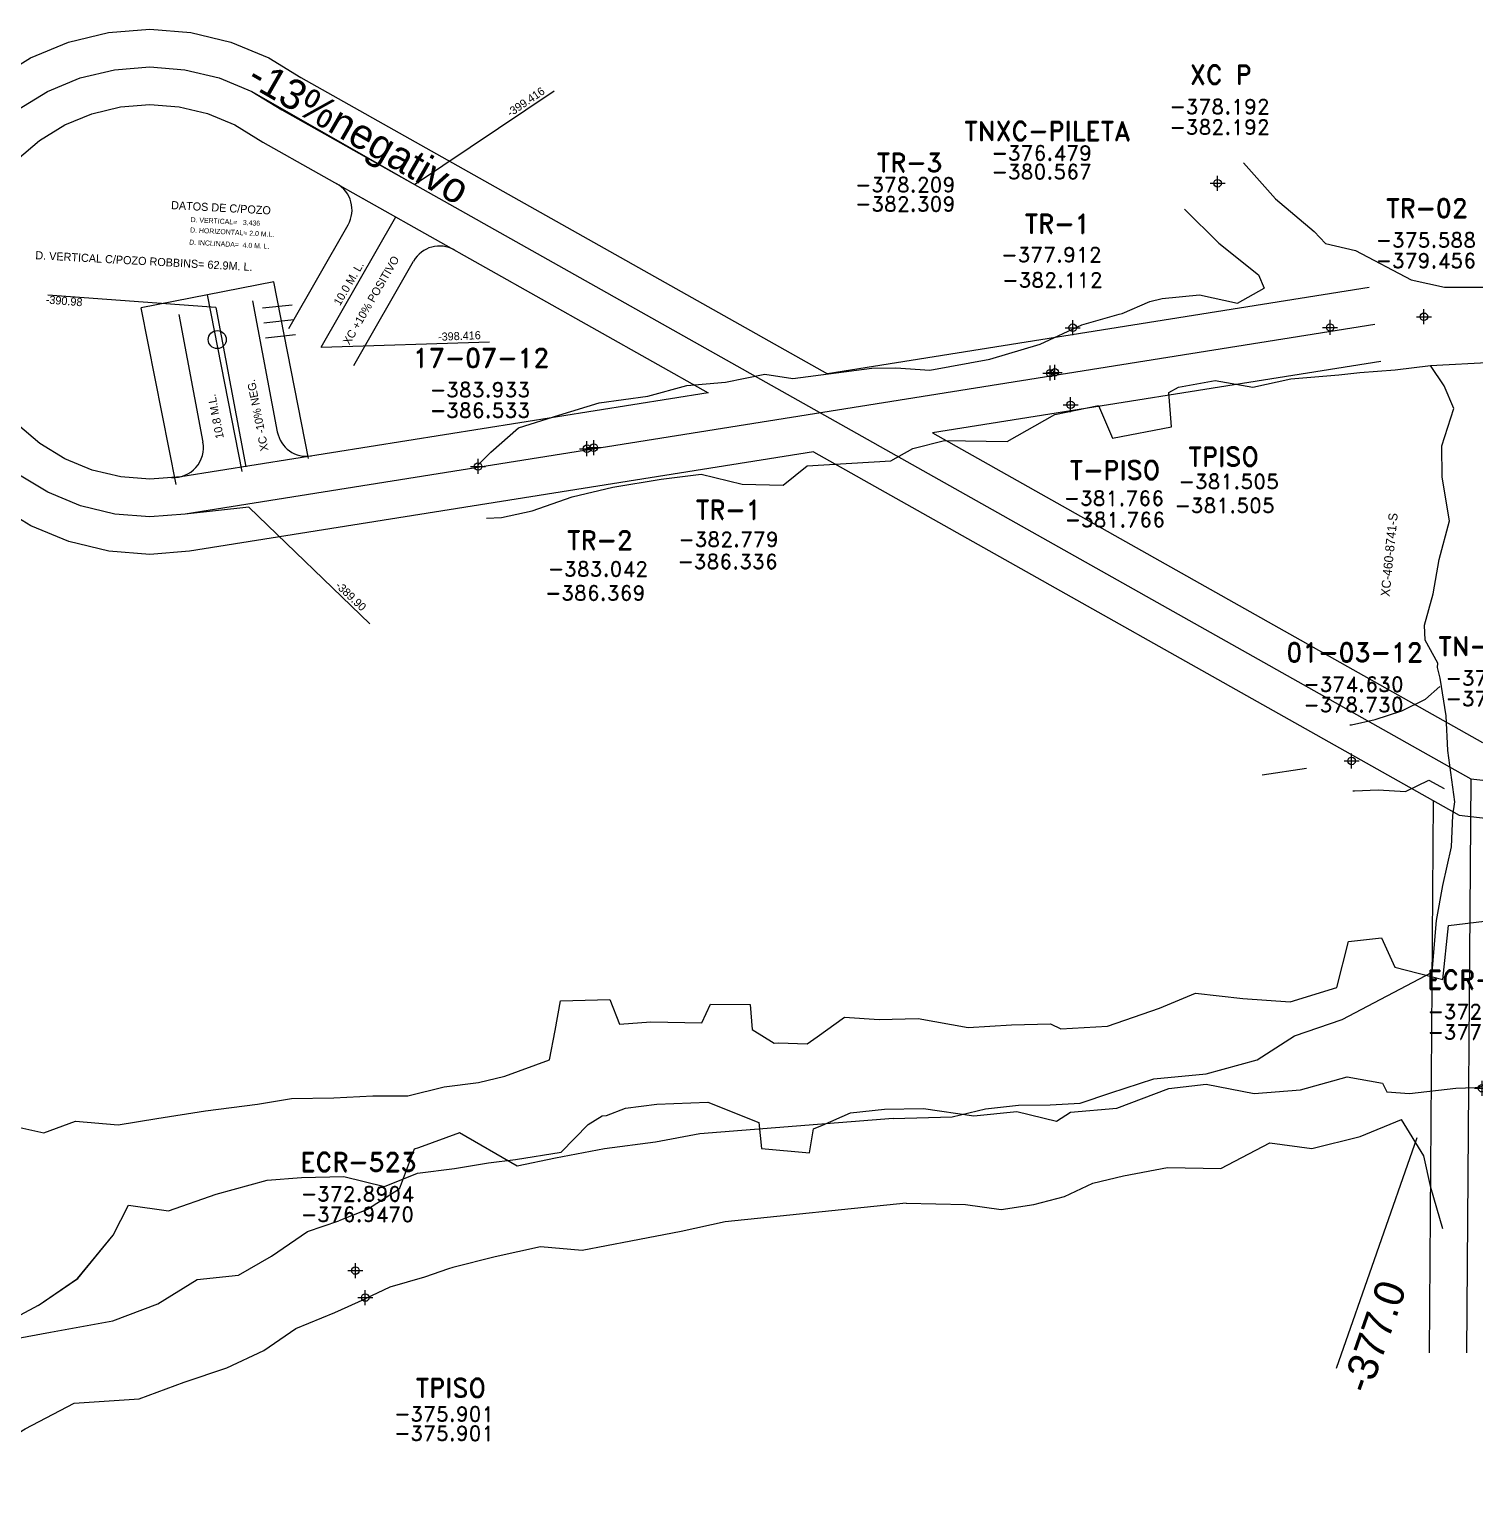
# Model space of a CAD drawing. Extents: x 0 to 99091, y -1812 to 13278.
# Drawn here: x 9779.9 to 9876.4, y 10113.8 to 10211.4 of the extents above; entities that cross this region are included whole.
import ezdxf
from ezdxf.enums import TextEntityAlignment as Align

# ---------------------------------------------------------------- set-up
doc = ezdxf.new("R2010")
doc.units = 0
doc.header["$MEASUREMENT"] = 0
doc.header["$PDMODE"] = 34
doc.header["$PDSIZE"] = 0.5
for name, color, linetype in [('abajo', 7, 'Continuous'), ('arriba', 7, 'Continuous'), ('F-440-8648-EW-SCR', 1, 'Continuous'), ('F-460-8733-W-FIC', 160, 'Continuous'), ('F-460-8733-W-SCR', 160, 'Continuous'), ('MARGEN', 7, 'Continuous'), ('proy82- 480', 7, 'Continuous'), ('R-165-7766-NW-FIC', 4, 'Continuous'), ('R-165-7766-NW-SA', 3, 'Continuous'), ('XC-460-8741-S-SCR', 1, 'Continuous')]:
    doc.layers.add(name, color=color, linetype=linetype)
doc.styles.add('ROMAND', font='ROMAND.SHX')
doc.styles.add('ROMANS', font='ROMANS.SHX', dxfattribs={"width": 2.5})

# ---------------------------------------------------------------- blocks, each defined once
blk = doc.blocks.new('F2')
at = {"lineweight": 0}
blk.add_point((0, 0), dxfattribs=at)
at = {"lineweight": 0, "style": 'ROMAND'}
for tag, height, p in [('NOMBRE', 1.25, (0.201, 6.617)), ('CIELO', 1, (0.136, 4.616)), ('PISO', 1, (0.136, 3.247))]:
    blk.add_attdef(tag, text='', height=height, dxfattribs=at).set_placement(p, align=Align.CENTER)
at = {"lineweight": 0, "style": 'ROMANS', "flags": 1}
for tag, p in [('MINA', (-0.074, -3.255)), ('LOCALIZACION', (-0.074, -4.928)), ('ESTRUCTURA', (-0.074, -6.618)), ('NIVEL', (-0.074, -8.29)), ('OBRA', (-0.074, -10.121)), ('FECHA', (-0.074, -11.793)), ('ATRAS', (-0.074, -13.483)), ('TOPOGRAFO', (2.675, -15.297))]:
    blk.add_attdef(tag, text='', height=1.25, dxfattribs=at).set_placement(p, align=Align.CENTER)

msp = doc.modelspace()

# ---------------------------------------------------------------- linework, layer by layer
at = {"color": 0, "linetype": 'Continuous', "lineweight": 0, "ltscale": 5, "flags": 128}
for points in [[(9779.153, 10206.07), (9781.159, 10207.3), (9783.333, 10208.2), (9785.621, 10208.75), (9787.968, 10208.94), (9790.314, 10208.75), (9792.604, 10208.21), (9794.778, 10207.31), (9805.62778, 10201.10537)], [(9805.62778, 10201.10537), (9814.95393, 10207.34506)], [(9792.37254, 10192.88427), (9781.18311, 10193.72553)], [(9799.41437, 10190.25933), (9810.62982, 10190.61242)], [(9794.57212, 10179.58323), (9790.336, 10179.12), (9787.989, 10178.94), (9785.643, 10179.12), (9783.354, 10179.67), (9781.178, 10180.57), (9779.17, 10181.79)], [(9794.57212, 10179.58323), (9802.6625, 10171.80784)]]:
    msp.add_lwpolyline(points, dxfattribs=at)
at = {"color": 3, "linetype": 'Continuous', "lineweight": 0, "ltscale": 5, "flags": 128}
for points in [[(9802.20628, 10200.16219), (9802.21595, 10200.17907)], [(9797.24511, 10191.50204), (9801.20434, 10198.41322)], [(9801.58363, 10189.01663), (9805.57768, 10195.98859)], [(9794.82902, 10193.34872), (9796.48366, 10184.59729)], [(9795.48547, 10192.86839), (9797.47393, 10193.08299)], [(9789.91606, 10192.41983), (9791.52233, 10183.92423)], [(9795.70007, 10190.87993), (9797.68853, 10191.09453)]]:
    msp.add_lwpolyline(points, dxfattribs=at)
at = {"color": 1, "linetype": 'Continuous', "lineweight": 0, "ltscale": 5, "flags": 128}
for points in [[(9799.41437, 10190.25933), (9804.38521, 10198.93636)], [(9792.37254, 10192.88427), (9794.38153, 10182.25869)], [(9795.59277, 10191.87416), (9797.58123, 10192.08876)]]:
    msp.add_lwpolyline(points, dxfattribs=at)
at = {"color": 5, "linetype": 'Continuous', "lineweight": 0, "ltscale": 5, "flags": 128}
for points in [[(9796.24144, 10194.59961), (9787.41057, 10192.86302)], [(9798.55689, 10182.82512), (9796.24144, 10194.59961)], [(9789.72603, 10181.08852), (9787.41057, 10192.86302)]]:
    msp.add_lwpolyline(points, dxfattribs=at)
at = {"color": 1, "linetype": 'Continuous', "lineweight": 0, "ltscale": 5, "elevation": -319.8, "flags": 128}
msp.add_lwpolyline([(9794.14146, 10181.95682), (9791.826, 10193.73131)], dxfattribs=at)
at = {"color": 2, "linetype": 'Continuous', "lineweight": 0, "elevation": -375.26632, "flags": 128}
msp.add_lwpolyline([(9873.41303, 10189.0248), (9877.57289, 10189.25163), (9884.83405, 10188.08652)], dxfattribs=at)
at = {"color": 4, "linetype": 'Continuous', "lineweight": 0, "flags": 128}
msp.add_lwpolyline([(9867.14313, 10122.16853), (9872.51881, 10137.54256)], dxfattribs=at)
at = {"color": 0, "linetype": 'Continuous', "lineweight": 0, "ltscale": 5}
msp.add_circle((9792.47711, 10190.75528), 0.6, dxfattribs=at)
at = {"color": 3, "linetype": 'Continuous', "lineweight": 0, "ltscale": 5}
for centre, start, end in [((9799.46894, 10199.40739), 330.1927545, 60.6387139), ((9807.31308, 10194.99442), 60.6387139, 150.1927545), ((9798.44884, 10184.96885), 190.7065779, 279.0495109), ((9789.55715, 10183.55267), 266.1249425, 10.7065779)]:
    msp.add_arc(centre, 2, start, end, dxfattribs=at)
at = {"layer": 'abajo', "color": 5, "linetype": 'Continuous', "lineweight": 0}
for points in [[(9868.04144, 10165.05229, -378.73022), (9868.1413, 10165.05663, -378.72713), (9869.726, 10165.42581, -378.67773), (9871.50173, 10166.00348, -378.62215), (9873.06905, 10166.77228, -378.27275), (9874.03288, 10167.61494, -378.04187)], [(9868.23255, 10160.65644, -378.73022), (9868.33241, 10160.66078, -378.72713), (9869.93014, 10160.73024, -378.67773), (9871.73627, 10160.60857, -378.62215), (9873.30359, 10161.37737, -378.27275), (9874.32823, 10160.82135, -378.04187)]]:
    msp.add_polyline3d(points, dxfattribs=at)
at = {"layer": 'arriba', "color": 5, "linetype": 'Continuous', "lineweight": 0}
for points in [[(9868.04144, 10165.05229, -374.63022), (9868.1413, 10165.05663, -374.62713), (9869.726, 10165.42581, -374.57773), (9871.50173, 10166.00348, -374.12215), (9873.06905, 10166.77228, -373.67275), (9874.03288, 10167.61494, -374.04187)], [(9868.23255, 10160.65644, -374.63022), (9868.33241, 10160.66078, -374.62713), (9869.93014, 10160.73024, -374.57773), (9871.73627, 10160.60857, -374.12215), (9873.30359, 10161.37737, -373.67275), (9874.32823, 10160.82135, -374.04187)]]:
    msp.add_polyline3d(points, dxfattribs=at)
at = {"layer": 'F-440-8648-EW-SCR', "color": 1, "linetype": 'Continuous', "lineweight": 0, "flags": 128}
for points, elevation in [([(9825.37689, 10146.4404), (9828.02606, 10146.40724)], -360.4629), ([(9825.37696, 10146.44016), (9828.02618, 10146.40714)], -365.28369), ([(9780.53154, 10126.34336), (9783.16416, 10128.13109), (9785.52935, 10131.02634)], -359.00419), ([(9780.53154, 10126.34336), (9783.16363, 10128.12917), (9785.52935, 10131.02634)], -363.30419)]:
    msp.add_lwpolyline(points, dxfattribs=dict(at, elevation=elevation))
at = {"layer": 'F-440-8648-EW-SCR', "color": 1, "linetype": 'Continuous', "lineweight": 0}
for points in [[(9848.06977, 10145.11475, -365.6096), (9848.75478, 10144.79923, -365.50922), (9851.8568, 10144.96021, -365.54876), (9855.33938, 10146.17244, -365.49468), (9857.74109, 10147.15773, -365.52657), (9860.90112, 10146.82209, -365.56611), (9864.04954, 10146.58577, -365.70565), (9867.15806, 10147.55295, -365.84647), (9867.93459, 10150.61342, -365.7758), (9870.15415, 10150.84715, -365.77835), (9871.02631, 10148.91091, -365.79749), (9874.24435, 10148.07864, -365.73703), (9874.6162, 10151.67924, -365.85361), (9877.01737, 10151.97143, -365.85744), (9877.87266, 10148.90518, -365.88422), (9880.58251, 10148.11423, -366.01738), (9880.96081, 10148.14387, -366.14626)], [(9848.06977, 10145.11475, -360.4096), (9848.75478, 10144.79923, -360.50922), (9851.8568, 10144.96021, -360.24876), (9855.33938, 10146.17244, -360.19468), (9857.74109, 10147.15773, -360.32657), (9860.90112, 10146.82209, -360.46611), (9864.04954, 10146.58577, -360.10565), (9867.15806, 10147.55295, -360.44647), (9867.93459, 10150.61342, -360.1758), (9870.15415, 10150.84692, -360.17835), (9871.02631, 10148.91091, -360.69749), (9874.24435, 10148.07864, -361.13703), (9874.61643, 10151.67981, -361.15361), (9877.01737, 10151.97131, -361.15744), (9877.87266, 10148.90518, -361.18422), (9880.58251, 10148.11423, -361.51738), (9880.96081, 10148.14387, -361.64626)], [(9815.0245, 10144.68019, -361.35037), (9815.0245, 10144.68019, -361.35037), (9815.37815, 10146.65901, -360.94893), (9818.66486, 10146.74663, -360.94877), (9819.30588, 10145.09224, -360.34808), (9821.40033, 10145.24477, -361.34696), (9824.81314, 10145.19251, -360.64515), (9825.37689, 10146.4404, -360.4629)], [(9815.0245, 10144.68019, -365.25037), (9815.0245, 10144.68019, -365.25037), (9815.37826, 10146.65901, -365.24893), (9818.6652, 10146.74663, -365.24877), (9819.30588, 10145.09224, -365.34808), (9821.40033, 10145.24477, -365.34696), (9824.81314, 10145.19251, -365.34515), (9825.37696, 10146.44016, -365.28369)], [(9828.02606, 10146.40724, -360.453), (9828.15527, 10144.73405, -360.34339), (9829.6242, 10143.83837, -360.54264), (9829.92341, 10143.86016, -360.54248), (9831.83292, 10143.79869, -360.94147)], [(9828.02618, 10146.40714, -365.28035), (9828.15527, 10144.73405, -365.24339), (9829.6242, 10143.83837, -365.34264), (9829.92341, 10143.86016, -365.34248), (9831.83292, 10143.79869, -365.34147)], [(9831.83292, 10143.79869, -365.34147), (9832.49337, 10144.25455, -365.33314), (9834.31589, 10145.5692, -365.34245), (9836.62997, 10145.41131, -365.35372), (9839.23116, 10145.4715, -365.36647), (9842.5741, 10144.8761, -365.38264), (9845.46857, 10145.05456, -365.39685), (9848.06977, 10145.11475, -365.6096)], [(9831.83292, 10143.79869, -360.94147), (9832.49337, 10144.25455, -360.43314), (9834.31589, 10145.5692, -360.74245), (9836.62997, 10145.41131, -360.25372), (9839.23116, 10145.4715, -360.76647), (9842.5741, 10144.8761, -360.28264), (9845.46857, 10145.05456, -360.89685), (9848.06977, 10145.11475, -360.4096)], [(9777.68529, 10138.55396, -364.83885), (9780.8984, 10137.85117, -364.88373), (9783.01814, 10138.62296, -364.91558), (9785.87098, 10138.37863, -364.85611), (9788.43767, 10138.80371, -364.89375), (9791.69876, 10139.31652, -364.94152), (9795.17079, 10139.75519, -364.99219), (9797.43988, 10140.14267, -365.02548), (9800.25511, 10140.19597, -365.06601), (9800.25511, 10140.19597, -365.06601), (9802.8594, 10140.32342, -365.10365), (9805.17862, 10140.31405, -365.23695), (9807.62104, 10140.92502, -365.27314), (9809.90266, 10141.21329, -365.30643), (9811.66321, 10141.63732, -365.33249), (9814.6507, 10142.72033, -365.37736), (9815.0245, 10144.68019, -365.25037), (9815.0245, 10144.68019, -365.25037)], [(9777.68529, 10138.55396, -359.73885), (9780.8984, 10137.85117, -360.08373), (9783.01814, 10138.62296, -360.41558), (9785.87098, 10138.37863, -360.35611), (9788.43767, 10138.80371, -360.69375), (9791.69876, 10139.31652, -360.04152), (9795.17079, 10139.75519, -360.49219), (9797.43988, 10140.14267, -359.92548), (9800.25511, 10140.19597, -359.86601), (9800.25511, 10140.19597, -359.86601), (9802.8594, 10140.32342, -360.90365), (9805.17862, 10140.31405, -360.93695), (9807.62104, 10140.92502, -361.57314), (9809.90266, 10141.21329, -361.90643), (9811.66321, 10141.63732, -361.23249), (9814.6507, 10142.72033, -361.17736), (9815.0245, 10144.68019, -361.35037), (9815.0245, 10144.68019, -361.35037)], [(9848.46978, 10138.62707, -365.6096), (9849.40449, 10139.23704, -365.50922), (9852.49491, 10139.49735, -365.54876), (9855.96589, 10140.8089, -365.49468), (9858.4488, 10141.09893, -365.52657), (9861.64364, 10140.46531, -365.56611), (9864.73405, 10140.72562, -365.70565), (9867.85418, 10141.59347, -365.84647), (9870.21967, 10141.16502, -365.7758), (9870.48792, 10140.59227, -365.77835), (9872.01247, 10140.46831, -365.79749), (9875.09129, 10140.82794, -365.73703), (9876.394, 10140.87943, -365.85361), (9876.69195, 10140.91423, -365.85744), (9878.71959, 10141.65447, -365.88422), (9881.30183, 10141.9561, -366.01738), (9881.30183, 10141.9561, -366.01738)], [(9848.46978, 10138.62707, -360.4096), (9849.40449, 10139.23704, -360.50922), (9852.49491, 10139.49735, -360.24876), (9855.96589, 10140.8089, -360.19468), (9858.4488, 10141.09893, -360.32657), (9861.64364, 10140.46531, -360.46611), (9864.73405, 10140.72562, -360.10565), (9867.85418, 10141.59347, -360.44647), (9870.21967, 10141.16502, -360.1758), (9870.48792, 10140.59227, -360.17835), (9872.01247, 10140.46831, -360.69749), (9875.09129, 10140.82794, -361.13703), (9876.394, 10140.87943, -361.15361), (9876.69195, 10140.91423, -361.15744), (9878.71959, 10141.65447, -361.18422), (9881.30183, 10141.9561, -361.51738), (9881.30183, 10141.9561, -361.51738)], [(9817.21131, 10138.40728, -365.40632), (9818.1459, 10138.99188, -365.24893), (9818.4451, 10139.01367, -365.24877), (9819.71262, 10139.50703, -365.34808), (9821.79981, 10139.7593, -365.34696), (9825.19809, 10139.90651, -365.34515), (9828.60558, 10138.55042, -365.24339), (9828.77441, 10136.79839, -365.34264), (9831.98243, 10136.51568, -365.34248), (9832.24692, 10138.11375, -365.34147)], [(9817.21131, 10138.40728, -361.20632), (9818.1459, 10138.99188, -360.94893), (9818.4451, 10139.01367, -360.94877), (9819.71262, 10139.50703, -360.34808), (9821.79981, 10139.7593, -361.34696), (9825.19809, 10139.90651, -360.64515), (9828.60558, 10138.55042, -360.34339), (9828.77452, 10136.79839, -360.54264), (9831.98221, 10136.51557, -360.54248), (9832.24692, 10138.11375, -360.94147)], [(9832.24692, 10138.11375, -365.34147), (9832.85646, 10138.36573, -365.33314), (9834.70975, 10139.18133, -365.34245), (9836.99921, 10139.42268, -365.35372), (9839.60041, 10139.48287, -365.36647), (9842.93719, 10138.98728, -365.38264), (9845.82551, 10139.26555, -365.39685), (9848.46978, 10138.62707, -365.6096)], [(9832.24692, 10138.11375, -360.94147), (9832.85646, 10138.36573, -360.43314), (9834.70975, 10139.18133, -360.74245), (9836.99921, 10139.42268, -360.25372), (9839.60041, 10139.48287, -360.76647), (9842.93719, 10138.98728, -360.28264), (9845.82551, 10139.26555, -360.89685), (9848.46978, 10138.62707, -360.4096)], [(9785.52935, 10131.02634, -359.00419), (9786.54785, 10133.02122, -360.35611), (9789.21482, 10132.65261, -360.69375), (9792.4007, 10133.76069, -360.04152), (9795.81006, 10134.69542, -360.49219), (9798.10422, 10134.88447, -359.92548), (9800.91945, 10134.93778, -359.86601), (9800.91945, 10134.93778, -359.86601), (9803.62402, 10134.27153, -360.90365), (9805.83043, 10135.15507, -360.93695), (9808.31045, 10135.4684, -361.57314), (9810.57954, 10135.85588, -361.90643), (9812.36515, 10136.08148, -361.23249), (9815.42785, 10136.56923, -361.17736), (9817.21131, 10138.40728, -361.20632), (9817.21131, 10138.40728, -361.20632)], [(9785.52935, 10131.02634, -363.30419), (9786.54785, 10133.02122, -364.85611), (9789.21482, 10132.65261, -364.89375), (9792.4007, 10133.76069, -364.94152), (9795.81006, 10134.69542, -364.99219), (9798.10422, 10134.88447, -365.02548), (9800.91945, 10134.93778, -365.06601), (9800.91945, 10134.93778, -365.06601), (9803.62402, 10134.27153, -365.10365), (9805.83043, 10135.15507, -365.23695), (9808.31045, 10135.4684, -365.27314), (9810.57954, 10135.85588, -365.30643), (9812.36515, 10136.08148, -365.33249), (9815.42785, 10136.56923, -365.37736), (9817.21131, 10138.40728, -365.40632), (9817.21131, 10138.40728, -365.40632)], [(9780.53154, 10126.34336, -359.00419), (9778.42003, 10125.20323, -358.95135), (9776.09097, 10125.14138, -359.1985), (9774.23444, 10123.74665, -359.13286), (9772.0064, 10122.17495, -359.09281), (9771.57874, 10120.76247, -359.1376), (9771.94367, 10118.26919, -359.36556), (9769.19112, 10117.87696, -358.82124)], [(9780.53154, 10126.34336, -363.30419), (9778.42003, 10125.20323, -363.45135), (9776.09097, 10125.14138, -363.4985), (9774.23444, 10123.74665, -363.53286), (9772.0064, 10122.17495, -363.49281), (9771.57874, 10120.76247, -363.5376), (9771.94367, 10118.26922, -363.66556), (9769.19112, 10117.87697, -363.52124)]]:
    msp.add_polyline3d(points, dxfattribs=at)
at = {"layer": 'F-460-8733-W-SCR', "color": 160, "linetype": 'Continuous', "lineweight": 0}
for points in [[(9850.0513, 10139.83823, -372.5412), (9852.0771, 10140.51134, -372.33152), (9854.96649, 10141.46074, -372.43978), (9858.45629, 10141.79412, -372.04942), (9861.85506, 10142.72056, -371.35906), (9864.34171, 10144.31634, -371.46649), (9867.51245, 10145.41011, -371.87558), (9873.51856, 10148.56577, -372.48846)], [(9850.0513, 10139.83823, -376.9412), (9852.0771, 10140.51134, -376.83152), (9854.96649, 10141.46074, -376.73978), (9858.45629, 10141.79412, -376.84942), (9861.85506, 10142.72056, -376.95906), (9864.34171, 10144.31634, -377.06649), (9867.51245, 10145.41011, -377.07558), (9873.51856, 10148.56577, -377.45676)], [(9837.56259, 10138.80244, -372.80242), (9841.49283, 10138.90902, -372.04572), (9843.73444, 10139.46085, -372.07125), (9845.92346, 10139.70085, -372.09568), (9848.04448, 10139.72784, -372.21899), (9850.0513, 10139.83823, -372.5412)], [(9837.56259, 10138.80244, -376.20242), (9841.49283, 10138.90902, -376.74572), (9843.73444, 10139.46085, -376.87125), (9845.92346, 10139.70085, -376.89568), (9848.04448, 10139.72784, -376.91899), (9850.0513, 10139.83823, -376.9412)], [(9837.56259, 10138.80244, -372.80242), (9824.67091, 10137.77835, -371.80721), (9821.70502, 10137.23687, -371.92479), (9818.29943, 10136.77695, -371.94472), (9815.04525, 10136.15249, -372.16407), (9812.49141, 10135.62554, -371.87931), (9808.62729, 10137.84326, -371.29748), (9805.8958, 10136.84894, -370.71447), (9805.60751, 10136.76596, -370.71623), (9804.61004, 10134.08549, -370.6262), (9802.49733, 10132.74897, -371.94026), (9800.57716, 10131.98452, -372.7514)], [(9837.56259, 10138.80244, -376.20242), (9824.67091, 10137.77835, -376.70721), (9821.70502, 10137.23687, -376.72479), (9818.29943, 10136.77695, -376.74472), (9815.04525, 10136.15249, -376.76407), (9812.49141, 10135.62554, -376.77931), (9808.62729, 10137.84326, -376.59748), (9805.8958, 10136.84894, -376.61447), (9805.60751, 10136.76596, -376.61623), (9804.61004, 10134.08549, -376.6262), (9802.49733, 10132.74897, -376.64026), (9800.57716, 10131.98452, -376.6514)], [(9850.88298, 10134.50266, -372.5412), (9852.92681, 10134.97618, -372.33152), (9855.87688, 10135.53022, -372.43978), (9859.42739, 10135.46823, -372.04942), (9862.70477, 10137.1854, -371.35906), (9865.49488, 10136.80434, -371.46649), (9868.71114, 10137.60158, -371.87558), (9871.47134, 10138.7335, -372.18357)], [(9850.88298, 10134.50266, -376.9412), (9852.92681, 10134.97618, -376.83152), (9855.87688, 10135.53022, -376.73978), (9859.42739, 10135.46823, -376.84942), (9862.70477, 10137.1854, -376.95906), (9865.49488, 10136.80434, -377.06649), (9868.71114, 10137.60158, -377.07558), (9871.47134, 10138.7335, -376.98357)], [(9838.44047, 10133.17045, -372.80242), (9842.40151, 10133.07942, -372.04572), (9844.78174, 10132.74198, -372.07125), (9846.95536, 10133.08079, -372.09568), (9848.99937, 10133.60181, -372.21899), (9850.88298, 10134.50266, -372.5412)], [(9838.44047, 10133.17045, -376.20242), (9842.40151, 10133.07942, -376.74572), (9844.78174, 10132.74198, -376.87125), (9846.95536, 10133.08079, -376.89568), (9848.99937, 10133.60181, -376.91899), (9850.88298, 10134.50266, -376.9412)], [(9838.44047, 10133.17045, -372.80242), (9826.35816, 10131.91634, -371.80721), (9823.41993, 10131.27876, -371.92479), (9820.06965, 10130.62664, -371.94472), (9816.81548, 10130.00218, -372.16407), (9814.04036, 10130.24402, -371.87931), (9811.00603, 10129.57878, -371.29748), (9808.19156, 10128.87276, -370.71447), (9807.90327, 10128.78978, -370.71623), (9806.29728, 10128.22347, -370.6262), (9803.99096, 10127.55965, -371.94026), (9802.33361, 10126.77253, -372.7514)], [(9838.44047, 10133.17045, -376.20242), (9826.35816, 10131.91634, -376.70721), (9823.41993, 10131.27876, -376.72479), (9820.06965, 10130.62664, -376.74472), (9816.81548, 10130.00218, -376.76407), (9814.04036, 10130.24402, -376.77931), (9811.00603, 10129.57878, -376.59748), (9808.19156, 10128.87276, -376.61447), (9807.90327, 10128.78978, -376.61623), (9806.29728, 10128.22347, -376.6262), (9803.99096, 10127.55965, -376.64026), (9802.33361, 10126.77253, -376.6514)], [(9781.3437, 10124.55308, -372.78523), (9785.5153, 10125.32576, -372.75794), (9788.51573, 10126.44244, -372.63715), (9791.13503, 10128.06383, -372.31766), (9793.88521, 10128.35749, -372.40012), (9796.09457, 10129.62967, -372.58388), (9798.4924, 10131.28196, -372.76569), (9800.57716, 10131.98452, -372.7514)], [(9781.3437, 10124.55308, -376.78523), (9785.5153, 10125.32576, -376.75794), (9788.51573, 10126.44244, -376.73715), (9791.13503, 10128.06383, -376.81766), (9793.88521, 10128.35749, -376.70012), (9796.09457, 10129.62967, -376.78388), (9798.4924, 10131.28196, -376.66569), (9800.57716, 10131.98452, -376.6514)], [(9782.94048, 10119.8149, -372.78523), (9787.27175, 10120.11377, -372.75794), (9790.27219, 10121.23044, -372.63715), (9793.11503, 10122.18849, -372.31766), (9795.57779, 10123.33502, -372.40012), (9797.72328, 10124.79673, -372.58388), (9800.31273, 10125.88044, -372.76569), (9802.33361, 10126.77253, -372.7514)], [(9782.94048, 10119.8149, -376.78523), (9787.27175, 10120.11377, -376.75794), (9790.27219, 10121.23044, -376.73715), (9793.11503, 10122.18849, -376.81766), (9795.57779, 10123.33502, -376.70012), (9797.72328, 10124.79673, -376.78388), (9800.31273, 10125.88044, -376.66569), (9802.33361, 10126.77253, -376.6514)], [(9762.0944, 10119.5133, -376.12594), (9762.45072, 10119.66602, -376.63747), (9765.83435, 10119.69606, -376.54938), (9768.80177, 10120.00316, -376.56018), (9772.58432, 10120.70466, -376.57433), (9775.31831, 10121.6717, -376.58512), (9777.6188, 10123.86433, -376.99592), (9781.3437, 10124.55308, -376.78523)], [(9762.0944, 10119.5133, -372.42594), (9762.45072, 10119.66602, -372.63747), (9765.83435, 10119.69606, -372.44938), (9768.80177, 10120.00316, -372.46018), (9772.58432, 10120.70466, -372.47433), (9775.31831, 10121.6717, -372.28512), (9777.6188, 10123.86433, -373.79592), (9781.3437, 10124.55308, -372.78523)], [(9763.6526, 10113.7854, -376.60679), (9764.45151, 10114.00944, -376.63747), (9767.66841, 10114.51086, -376.54938), (9770.50244, 10115.19507, -376.56018), (9774.51841, 10115.23664, -376.57433), (9777.11902, 10116.58078, -376.58512), (9779.65294, 10118.11348, -376.99592), (9782.94048, 10119.8149, -376.78523)], [(9763.6526, 10113.7854, -372.60679), (9764.45151, 10114.00944, -372.63747), (9767.66841, 10114.51086, -372.44938), (9770.50244, 10115.19507, -372.46018), (9774.51841, 10115.23664, -372.47433), (9777.11902, 10116.58078, -372.28512), (9779.65294, 10118.11348, -373.79592), (9782.94048, 10119.8149, -372.78523)]]:
    msp.add_polyline3d(points, dxfattribs=at)
at = {"layer": 'MARGEN', "color": 2, "linetype": 'Continuous', "lineweight": 0, "elevation": -373.53788, "flags": 128}
msp.add_lwpolyline([(9865.14068, 10162.15739), (9862.17411, 10161.71076)], dxfattribs=at)
at = {"layer": 'MARGEN', "color": 54, "linetype": 'Continuous', "lineweight": 0}
msp.add_polyline3d([(9831.82658, 10182.32527, -385.16107), (9837.41227, 10182.67001, -383.3371), (9838.86794, 10183.48189, -383.15854), (9840.98856, 10184.02291, -382.81302), (9845.16079, 10183.96737, -382.55546), (9848.3438, 10185.74948, -382.36487), (9851.26319, 10186.35371, -382.23007), (9852.20647, 10184.18642, -382.03991), (9856.13327, 10184.93846, -382.01759), (9855.95447, 10187.22255, -381.7944)], dxfattribs=at)
at = {"layer": 'proy82- 480', "color": 3, "linetype": 'Continuous', "lineweight": 0, "flags": 128}
for points in [[(9777.67803, 10208.09815), (9780.02042, 10209.53441), (9782.55797, 10210.58491), (9785.2256, 10211.22617), (9787.96804, 10211.44818), (9790.70401, 10211.2266), (9793.37399, 10210.597), (9795.91606, 10209.54462), (9798.05226, 10208.23609), (9833.17806, 10188.47498)], [(9779.13833, 10202.76788), (9780.62797, 10204.04185), (9782.29758, 10205.06559), (9784.10803, 10205.81509), (9786.0164, 10206.27383), (9787.96796, 10206.43182), (9789.92399, 10206.2734), (9791.83401, 10205.823), (9793.63994, 10205.07538), (9795.51974, 10203.92391), (9825.23053, 10187.20917), (9790.04332, 10181.60489), (9787.98904, 10181.44734), (9786.03313, 10181.59741), (9784.12851, 10182.05506), (9782.3115, 10182.80658), (9780.64078, 10183.82166), (9779.15318, 10185.09318)], [(9869.31278, 10194.23017), (9833.17806, 10188.47498)], [(9870.09922, 10189.29241), (9840.192, 10184.52907), (9876.88077, 10163.88866)], [(9832.24447, 10183.26327), (9790.62868, 10176.63511), (9787.98896, 10176.43266), (9785.25287, 10176.64259), (9782.57949, 10177.28494), (9780.0445, 10178.33342), (9777.69922, 10179.75834)], [(9832.24447, 10183.26327), (9875.31723, 10159.03134), (9879.80404, 10158.53403), (9931.62913, 10149.40293)], [(9873.58806, 10160.00414), (9873.31307, 10123.18867)]]:
    msp.add_lwpolyline(points, dxfattribs=at)
at = {"layer": 'proy82- 480', "color": 1, "linetype": 'Continuous', "lineweight": 0, "elevation": -375.6342, "flags": 128}
for points in [[(9779.153, 10206.07), (9781.159, 10207.3), (9783.333, 10208.2), (9785.621, 10208.75), (9787.968, 10208.94), (9790.314, 10208.75), (9792.604, 10208.21), (9794.778, 10207.31), (9796.786, 10206.08), (9876.099, 10161.46), (9880.159, 10161.01)], [(9869.706, 10191.76129), (9790.336, 10179.12), (9787.989, 10178.94), (9785.643, 10179.12), (9783.354, 10179.67), (9781.178, 10180.57), (9779.17, 10181.79)], [(9876.099, 10161.46), (9875.813, 10123.17)]]:
    msp.add_lwpolyline(points, dxfattribs=at)
at = {"layer": 'R-165-7766-NW-SA', "color": 54, "linetype": 'Continuous', "lineweight": 0}
for points in [[(9860.94622, 10202.53173, -378.19176), (9863.07213, 10200.13229, -377.63503), (9865.65374, 10197.96161, -376.57652), (9866.40915, 10197.15603, -376.35702), (9868.41818, 10196.69451, -376.42865)], [(9860.94622, 10202.53173, -382.19176), (9863.07213, 10200.13229, -381.63503), (9865.65374, 10197.96161, -381.17652), (9866.40915, 10197.15603, -380.75702), (9868.41818, 10196.69451, -380.62865)], [(9857.00424, 10199.4559, -382.19176), (9859.28782, 10197.17949, -381.63503), (9861.94827, 10195.07032, -381.17652), (9862.31875, 10194.18497, -380.82336)], [(9857.00424, 10199.4559, -378.19176), (9859.28782, 10197.17949, -377.63503), (9861.94827, 10195.07032, -376.57652), (9862.31875, 10194.18497, -376.39173)], [(9868.41818, 10196.69451, -376.42865), (9868.41818, 10196.69451, -376.42865), (9872.12451, 10194.74355, -375.8589), (9874.35202, 10194.24096, -375.26632), (9877.67974, 10194.25156, -375.04653), (9878.16783, 10194.1637, -374.98293), (9880.3064, 10194.28676, -374.61579), (9882.35639, 10193.91773, -374.34865), (9885.7376, 10193.10584, -373.80342), (9888.60397, 10192.79306, -373.33451)], [(9868.41818, 10196.69451, -380.62865), (9868.41818, 10196.69451, -380.62865), (9872.12451, 10194.74355, -379.8589), (9874.35202, 10194.24096, -379.46632), (9877.67974, 10194.25156, -378.94653), (9878.16783, 10194.1637, -378.88293), (9880.3064, 10194.28676, -378.71579), (9882.35639, 10193.91773, -378.54865), (9885.7376, 10193.10584, -378.30342), (9888.60397, 10192.79306, -377.93451)], [(9854.69788, 10193.29388, -376.8944), (9855.51922, 10193.48482, -376.7764), (9858.00766, 10193.73512, -376.28926), (9860.54146, 10193.1805, -377.00962), (9862.31875, 10194.18497, -376.86485)], [(9854.69788, 10193.29388, -381.7944), (9855.51922, 10193.48482, -381.8764), (9858.00766, 10193.73512, -381.38926), (9860.54146, 10193.1805, -381.20962), (9862.31875, 10194.18497, -380.99046)], [(9830.87688, 10188.14834, -379.96107), (9836.13541, 10188.83926, -379.0371), (9837.75322, 10188.86774, -378.85854), (9840.01571, 10188.72329, -379.01302), (9844.02581, 10189.45115, -378.55546), (9847.37096, 10190.44986, -378.46487), (9850.14847, 10191.73956, -377.83007), (9852.63807, 10192.45908, -377.13991), (9852.83269, 10192.49936, -377.11759), (9854.69788, 10193.29388, -376.8944)], [(9830.87688, 10188.14834, -385.16107), (9836.13541, 10188.83926, -383.3371), (9837.75322, 10188.86774, -383.15854), (9840.01571, 10188.72329, -382.81302), (9844.02581, 10189.45115, -382.55546), (9847.37096, 10190.44986, -382.36487), (9850.14847, 10191.73956, -382.23007), (9852.63807, 10192.45908, -382.03991), (9852.83269, 10192.49936, -382.01759), (9854.69788, 10193.29388, -381.7944)], [(9809.85915, 10182.39008, -383.93332), (9810.72757, 10183.24096, -384.1245), (9812.57862, 10184.86003, -383.49598), (9815.26131, 10185.70285, -383.09129), (9817.944, 10186.54566, -382.38659), (9821.19772, 10186.97501, -381.82749), (9823.7984, 10187.70313, -381.33368), (9826.38145, 10187.92176, -380.35075), (9829.01432, 10188.45249, -379.65694), (9830.87688, 10188.14834, -379.96107)], [(9809.85915, 10182.39008, -386.53332), (9810.72757, 10183.24096, -386.9245), (9812.57862, 10184.86003, -386.79598), (9815.26131, 10185.70285, -386.59129), (9817.944, 10186.54566, -386.38659), (9821.19772, 10186.97501, -385.92749), (9823.7984, 10187.70313, -385.83368), (9826.38145, 10187.92176, -385.55075), (9829.01432, 10188.45249, -385.25694), (9830.87688, 10188.14834, -385.16107)], [(9855.95447, 10187.22255, -381.7944), (9856.59517, 10187.58208, -381.8764), (9859.04774, 10188.02914, -381.38926), (9861.56361, 10187.5729, -381.20962), (9864.09635, 10188.13622, -380.915), (9867.28945, 10188.41331, -380.57547)], [(9855.95447, 10187.22255, -376.8944), (9856.59517, 10187.58208, -376.7764), (9859.04774, 10188.02914, -376.28926), (9861.56361, 10187.5729, -377.00962), (9864.09635, 10188.13622, -376.815), (9867.28945, 10188.41331, -376.37547)], [(9867.28945, 10188.41331, -376.37547), (9868.69227, 10188.55371, -376.15148), (9871.04379, 10188.74005, -375.8589), (9873.41303, 10189.0248, -375.26632)], [(9867.28945, 10188.41331, -380.57547), (9868.69227, 10188.55371, -380.15148), (9871.04379, 10188.74005, -379.8589), (9873.41303, 10189.0248, -379.46632)], [(9831.82658, 10182.32527, -379.96107), (9837.41227, 10182.67001, -379.0371), (9838.86794, 10183.48189, -378.85854), (9840.98856, 10184.02291, -379.01302), (9845.16079, 10183.96737, -378.55546), (9848.3438, 10185.74948, -378.46487), (9851.26319, 10186.35371, -377.83007), (9852.20647, 10184.18642, -377.13991), (9856.13327, 10184.93848, -377.11759), (9855.95447, 10187.22255, -376.8944)], [(9810.43863, 10178.83702, -383.93332), (9811.43583, 10178.89834, -384.1245), (9813.48004, 10179.33306, -383.49598), (9816.14663, 10180.27457, -383.09129), (9818.86151, 10180.91999, -382.38659), (9822.09914, 10181.44803, -381.82749), (9824.7642, 10181.78137, -381.33368), (9827.49212, 10181.11174, -380.35075), (9830.22157, 10181.05029, -379.65694), (9831.82658, 10182.32527, -379.96107)], [(9810.43863, 10178.83702, -386.53332), (9811.43583, 10178.89834, -386.9245), (9813.48004, 10179.33306, -386.79598), (9816.14663, 10180.27457, -386.59129), (9818.86151, 10180.91999, -386.38659), (9822.09914, 10181.44803, -385.92749), (9824.7642, 10181.78137, -385.83368), (9827.49212, 10181.11174, -385.55075), (9830.22157, 10181.05029, -385.25694), (9831.82658, 10182.32527, -385.16107)]]:
    msp.add_polyline3d(points, dxfattribs=at)
at = {"layer": 'XC-460-8741-S-SCR', "color": 1, "linetype": 'Continuous', "lineweight": 0}
for points in [[(9873.05502, 10170.71937, -374.33294), (9873.01673, 10171.71948, -374.03972), (9873.59643, 10173.79789, -374.20393), (9873.98389, 10176.0837, -374.47426), (9874.68258, 10178.65771, -374.75376), (9874.19358, 10181.57713, -374.84244), (9874.17372, 10183.67844, -374.90665), (9874.96852, 10186.14875, -374.88309), (9874.32622, 10187.67366, -374.52896), (9873.41303, 10189.0248, -375.26632)], [(9873.05502, 10170.71937, -378.33294), (9873.01673, 10171.71948, -378.43972), (9873.59643, 10173.79789, -378.50393), (9873.98389, 10176.0837, -378.57426), (9874.68258, 10178.65771, -378.85376), (9874.19358, 10181.57713, -378.84244), (9874.17372, 10183.67844, -378.90665), (9874.96852, 10186.14875, -378.88309), (9874.32622, 10187.67366, -378.82896), (9873.41303, 10189.0248, -379.46632)], [(9874.89206, 10159.00669, -377.99197), (9875.02881, 10159.93471, -378.12021), (9874.56412, 10163.35516, -378.28781), (9874.45548, 10165.66083, -378.23353), (9874.05502, 10168.1782, -378.28324), (9873.88293, 10168.88545, -378.29715), (9873.89483, 10169.18515, -378.30312), (9873.05502, 10170.71937, -378.33294), (9873.05502, 10170.71937, -378.33294)], [(9874.89206, 10159.00669, -373.67697), (9875.02881, 10159.93471, -373.62021), (9874.56412, 10163.35516, -373.48781), (9874.45548, 10165.66083, -373.53353), (9874.05502, 10168.1782, -373.88324), (9873.88293, 10168.88545, -374.09715), (9873.89483, 10169.18515, -374.10312), (9873.05502, 10170.71937, -374.33294), (9873.05502, 10170.71937, -374.33294)], [(9873.8179, 10152.01043, -377.58424), (9874.23453, 10154.34885, -377.73138), (9874.82155, 10156.91799, -377.88618), (9874.89206, 10159.00669, -377.99197)], [(9873.8179, 10152.01043, -372.93111), (9874.23453, 10154.34885, -373.33138), (9874.82155, 10156.91799, -373.38618), (9874.89206, 10159.00669, -373.67697)], [(9873.51856, 10148.56577, -377.45676), (9873.8179, 10152.01043, -377.58424)], [(9873.51856, 10148.56577, -372.48846), (9873.8179, 10152.01043, -372.93111)], [(9874.24423, 10131.44989, -372.04257), (9873.44491, 10134.20791, -371.94695), (9872.96412, 10136.32272, -372.12959), (9871.47134, 10138.7335, -372.18357)], [(9874.24423, 10131.44989, -376.14257), (9873.44491, 10134.20791, -376.24695), (9872.96412, 10136.32272, -376.52959), (9871.47134, 10138.7335, -376.98357)]]:
    msp.add_polyline3d(points, dxfattribs=at)

# ---------------------------------------------------------------- block references
at = {"layer": 'F-460-8733-W-FIC', "color": 2, "linetype": 'Continuous', "lineweight": 0}
for p, values in [((9877.63219, 10163.06697, -373.53788), {'NOMBRE': 'TN-CARC', 'CIELO': '-373.538', 'PISO': '-378.099'}), ((9868.14568, 10162.65455, -374.63022), {'NOMBRE': '01-03-12', 'CIELO': '-374.630', 'PISO': '-378.730'}), ((9876.8523, 10140.8276, -372.4591), {'NOMBRE': 'ECR-509', 'CIELO': '-372.4591', 'PISO': '-377.1820'}), ((9801.6949, 10128.6678, -372.8904), {'NOMBRE': 'ECR-523', 'CIELO': '-372.8904', 'PISO': '-376.9470'})]:
    msp.add_blockref('F2', p, dxfattribs=at).add_auto_attribs(values)
ref = msp.add_blockref('F2', (9802.35243, 10126.86719, -375.90131), dxfattribs=at)
ref.add_attrib('NOMBRE', 'TPISO', dxfattribs={"layer": '0', "lineweight": 0, "height": 1.25, "style": 'ROMAND'}).set_placement((9808.05147, 10120.21699, -375.90131), align=Align.CENTER)
ref.add_attrib('CIELO', '-375.901', dxfattribs={"layer": '0', "lineweight": 0, "height": 1, "style": 'ROMAND'}).set_placement((9807.62136, 10118.60623, -375.90131), align=Align.CENTER)
ref.add_attrib('PISO', '-375.901', dxfattribs={"layer": '0', "lineweight": 0, "height": 1, "style": 'ROMAND'}).set_placement((9807.62136, 10117.31759, -375.90131), align=Align.CENTER)
at = {"layer": 'R-165-7766-NW-FIC', "color": 5, "linetype": 'Continuous', "lineweight": 0}
for p, values in [((9859.21175, 10201.17837, -378.19176), {'NOMBRE': 'XC P', 'CIELO': '-378.192', 'PISO': '-382.192'}), ((9872.97215, 10192.27652, -375.58793), {'NOMBRE': 'TR-02', 'CIELO': '-375.588', 'PISO': '-379.456'}), ((9809.87524, 10182.29138, -383.93332), {'NOMBRE': '17-07-12', 'CIELO': '-383.933', 'PISO': '-386.533'})]:
    msp.add_blockref('F2', p, dxfattribs=at).add_auto_attribs(values)
ref = msp.add_blockref('F2', (9866.71561, 10191.56144, -376.47947), dxfattribs=at)
ref.add_attrib('NOMBRE', 'TNXC-PILETA', dxfattribs={"layer": '0', "lineweight": 0, "height": 1.25, "style": 'ROMAND'}).set_placement((9847.84029, 10204.04088, -376.47947), align=Align.CENTER)
ref.add_attrib('CIELO', '-376.479', dxfattribs={"layer": '0', "lineweight": 0, "height": 1, "style": 'ROMAND'}).set_placement((9847.48245, 10202.70096, -376.47947), align=Align.CENTER)
ref.add_attrib('PISO', '-380.567', dxfattribs={"layer": '0', "lineweight": 0, "height": 1, "style": 'ROMAND'}).set_placement((9847.48245, 10201.45037, -376.47947), align=Align.CENTER)
ref = msp.add_blockref('F2', (9848.03999, 10188.51583, -378.20927), dxfattribs=at)
ref.add_attrib('NOMBRE', 'TR-3', dxfattribs={"layer": '0', "lineweight": 0, "height": 1.25, "style": 'ROMAND'}).set_placement((9838.65672, 10201.93333, -378.20927), align=Align.CENTER)
ref.add_attrib('CIELO', '-378.209', dxfattribs={"layer": '0', "lineweight": 0, "height": 1, "style": 'ROMAND'}).set_placement((9838.37224, 10200.58312, -378.20927), align=Align.CENTER)
ref.add_attrib('PISO', '-382.309', dxfattribs={"layer": '0', "lineweight": 0, "height": 1, "style": 'ROMAND'}).set_placement((9838.37224, 10199.30385, -378.20927), align=Align.CENTER)
ref = msp.add_blockref('F2', (9848.35078, 10188.57011, -377.91166), dxfattribs=at)
ref.add_attrib('NOMBRE', 'TR-1', dxfattribs={"layer": '0', "lineweight": 0, "height": 1.25, "style": 'ROMAND'}).set_placement((9848.52072, 10197.85998, -377.91166), align=Align.CENTER)
ref.add_attrib('CIELO', '-377.912', dxfattribs={"layer": '0', "lineweight": 0, "height": 1, "style": 'ROMAND'}).set_placement((9848.13094, 10195.91367, -377.91166), align=Align.CENTER)
ref.add_attrib('PISO', '-382.112', dxfattribs={"layer": '0', "lineweight": 0, "height": 1, "style": 'ROMAND'}).set_placement((9848.1959, 10194.2269, -377.91166), align=Align.CENTER)
ref = msp.add_blockref('F2', (9849.54299, 10191.54721, -381.50545), dxfattribs=at)
ref.add_attrib('NOMBRE', 'TPISO', dxfattribs={"layer": '0', "lineweight": 0, "height": 1.25, "style": 'ROMAND'}).set_placement((9859.61089, 10182.32011, -381.50545), align=Align.CENTER)
ref.add_attrib('CIELO', '-381.505', dxfattribs={"layer": '0', "lineweight": 0, "height": 1, "style": 'ROMAND'}).set_placement((9859.95881, 10180.79107, -381.50545), align=Align.CENTER)
ref.add_attrib('PISO', '-381.505', dxfattribs={"layer": '0', "lineweight": 0, "height": 1, "style": 'ROMAND'}).set_placement((9859.68034, 10179.19251, -381.50545), align=Align.CENTER)
ref = msp.add_blockref('F2', (9849.40456, 10186.40603, -381.76578), dxfattribs=at)
ref.add_attrib('NOMBRE', 'T-PISO', dxfattribs={"layer": '0', "lineweight": 0, "height": 1.25, "style": 'ROMAND'}).set_placement((9852.35874, 10181.42711, -381.76578), align=Align.CENTER)
ref.add_attrib('CIELO', '-381.766', dxfattribs={"layer": '0', "lineweight": 0, "height": 1, "style": 'ROMAND'}).set_placement((9852.29378, 10179.67546, -381.76578), align=Align.CENTER)
ref.add_attrib('PISO', '-381.766', dxfattribs={"layer": '0', "lineweight": 0, "height": 1, "style": 'ROMAND'}).set_placement((9852.35874, 10178.24817, -381.76578), align=Align.CENTER)
ref = msp.add_blockref('F2', (9817.13542, 10183.47547, -383.04151), dxfattribs=at)
ref.add_attrib('NOMBRE', 'TR-2', dxfattribs={"layer": '0', "lineweight": 0, "height": 1.25, "style": 'ROMAND'}).set_placement((9817.99971, 10176.74954, -383.04151), align=Align.CENTER)
ref.add_attrib('CIELO', '-383.042', dxfattribs={"layer": '0', "lineweight": 0, "height": 1, "style": 'ROMAND'}).set_placement((9817.87627, 10174.96068, -383.04151), align=Align.CENTER)
ref.add_attrib('PISO', '-386.369', dxfattribs={"layer": '0', "lineweight": 0, "height": 1, "style": 'ROMAND'}).set_placement((9817.69101, 10173.35697, -383.04151), align=Align.CENTER)
ref = msp.add_blockref('F2', (9817.59184, 10183.54991, -382.77949), dxfattribs=at)
ref.add_attrib('NOMBRE', 'TR-1', dxfattribs={"layer": '0', "lineweight": 0, "height": 1.25, "style": 'ROMAND'}).set_placement((9826.58538, 10178.78507, -382.77949), align=Align.CENTER)
ref.add_attrib('CIELO', '-382.779', dxfattribs={"layer": '0', "lineweight": 0, "height": 1, "style": 'ROMAND'}).set_placement((9826.58538, 10176.93461, -382.77949), align=Align.CENTER)
ref.add_attrib('PISO', '-386.336', dxfattribs={"layer": '0', "lineweight": 0, "height": 1, "style": 'ROMAND'}).set_placement((9826.52355, 10175.45419, -382.77949), align=Align.CENTER)

# ---------------------------------------------------------------- texts
at = {"color": 4, "linetype": 'Continuous', "lineweight": 0, "ltscale": 5, "insert": (9795.33986, 10209.54715), "char_height": 2, "width": 79.5241184, "attachment_point": 1, "rotation": 330.1199849}
msp.add_mtext('-13%negativo', dxfattribs=at)
at = {"color": 0, "linetype": 'Continuous', "lineweight": 0, "ltscale": 5, "attachment_point": 1}
for s, insert, char_height, width, rotation in [('-399.416', (9811.7237, 10206.03116), 0.54013, 7.911274, 34.2995454), ('DATOS DE C/POZO', (9789.41341, 10199.99749), 0.5401304, 17.8962555, 356.8757666), ('D. HORIZONTAL= 2.0 M.L.', (9790.67832, 10198.23613), 0.333511, 11.0502894, 356.8757666), ('D. VERTICAL=   3.436', (9790.70837, 10198.92556), 0.333511, 11.0502894, 356.8757666), ('D. INCLINADA=  4.0 M. L.', (9790.61833, 10197.42676), 0.333511, 11.0502894, 356.8757666), ('D. VERTICAL C/POZO ROBBINS= 62.9M. L.', (9780.35912, 10196.65808), 0.5401304, 19.8194238, 356.8757666), ('XC +10% POSITIVO', (9800.82096, 10190.62033), 0.5401304, 15.7452003, 59.8866935), ('10.0 M. L.', (9800.20254, 10193.24524), 0.54013, 15.7452003, 59.8866935), ('-390.98', (9781.06052, 10193.69961), 0.54013, 7.911274, 355.5991643), ('-398.416', (9807.19397, 10191.20881), 0.54013, 7.911274, 2.3180948), ('XC -10% NEG.', (9795.36798, 10183.26862), 0.5401304, 7.911274, 100.9301354), ('10.8 M.L.', (9792.38948, 10184.09657), 0.54013, 7.911274, 100.9301354), ('-389.90', (9800.68796, 10174.6822), 0.54013, 7.911274, 316.6522618)]:
    msp.add_mtext(s, dxfattribs=dict(at, insert=insert, char_height=char_height, width=width, rotation=rotation))
at = {"color": 1, "linetype": 'Continuous', "lineweight": 0, "insert": (9870.07974, 10173.65562), "char_height": 0.6019754, "width": 10.8419897, "attachment_point": 1, "rotation": 84.3385426}
msp.add_mtext('XC-460-8741-S', dxfattribs=at)
at = {"color": 4, "linetype": 'Continuous', "lineweight": 0, "insert": (9867.44987, 10121.02691), "char_height": 2, "width": 20.3622294, "attachment_point": 1, "rotation": 70.7391704}
msp.add_mtext('-377.0', dxfattribs=at)

doc.saveas('drawing.dxf')
